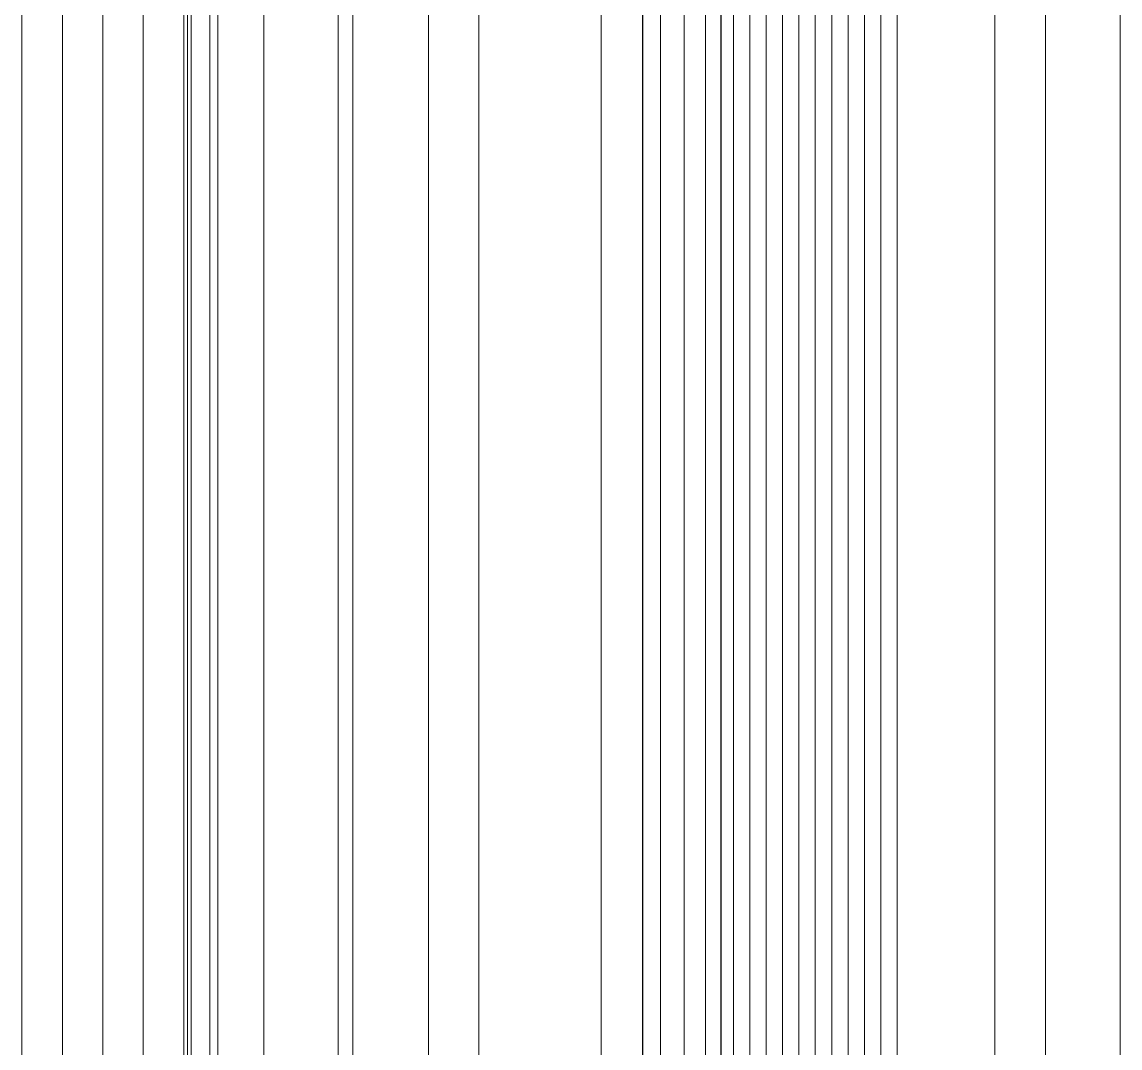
# Model space of a CAD drawing. Header units: millimetres. Extents: x 107797 to 108294, y 9317 to 9593.
# Drawn here: x 107982.68 to 108004.53, y 9367.41 to 9387.81 of the extents above; entities that cross this region are included whole.
import ezdxf

# ---------------------------------------------------------------- set-up
doc = ezdxf.new("R2010")
doc.units = ezdxf.units.MM
doc.linetypes.add('DASHED', pattern=[0])
doc.layers.add('PUNCH', color=2, linetype='Continuous')

msp = doc.modelspace()

# ---------------------------------------------------------------- linework, layer by layer
at = {"layer": 'PUNCH', "color": 11, "linetype": 'DASHED', "lineweight": 13}
for p, q in [((107982.684, 9428.615), (107982.684, 9347.718)), ((107983.488, 9428.615), (107983.488, 9347.718)), ((107984.292, 9428.615), (107984.292, 9347.718)), ((107985.096, 9428.615), (107985.096, 9347.718)), ((108000.096, 9428.615), (108000.096, 9347.549))]:
    msp.add_line(p, q, dxfattribs=at)
at = {"layer": 'PUNCH', "color": 155, "linetype": 'Continuous', "lineweight": 13}
for p, q in [((107985.901, 9428.615), (107985.901, 9347.718)), ((107985.975, 9428.615), (107985.975, 9347.72)), ((107986.049, 9428.615), (107986.049, 9347.726)), ((107986.421, 9428.615), (107986.421, 9347.748)), ((107987.498, 9428.615), (107987.498, 9347.538)), ((107988.976, 9428.615), (107988.976, 9347.54)), ((107989.269, 9428.615), (107989.269, 9347.54)), ((107991.769, 9428.615), (107991.769, 9347.587)), ((107996.278, 9428.615), (107996.278, 9347.546)), ((107996.59, 9428.615), (107996.59, 9347.545)), ((107996.839, 9428.615), (107996.839, 9347.546))]:
    msp.add_line(p, q, dxfattribs=at)
at = {"layer": 'PUNCH', "color": 155, "linetype": 'DASHED', "lineweight": 13}
for p, q in [((107985.975, 9428.615), (107985.975, 9347.72)), ((107986.049, 9428.615), (107986.049, 9347.726)), ((107987.498, 9428.615), (107987.498, 9347.538)), ((107988.976, 9428.615), (107988.976, 9347.538)), ((107989.269, 9428.615), (107989.269, 9347.538)), ((107991.769, 9428.615), (107991.769, 9347.586)), ((107995.86, 9428.615), (107995.86, 9347.545)), ((107996.28, 9428.615), (107996.28, 9347.545)), ((107996.589, 9428.615), (107996.589, 9347.545)), ((107996.84, 9428.615), (107996.84, 9347.545)), ((108003.042, 9428.615), (108003.042, 9347.576)), ((108004.527, 9428.615), (108004.527, 9347.576))]:
    msp.add_line(p, q, dxfattribs=at)
at = {"layer": 'PUNCH', "color": 11, "linetype": 'Continuous', "lineweight": 13}
for p, q in [((107986.578, 9428.615), (107986.578, 9347.7)), ((107990.769, 9428.615), (107990.769, 9347.604)), ((107994.205, 9428.615), (107994.205, 9347.547)), ((107995.385, 9428.615), (107995.385, 9347.546)), ((107997.163, 9428.615), (107997.163, 9347.544)), ((107997.488, 9428.615), (107997.488, 9347.543)), ((107997.813, 9428.615), (107997.813, 9347.542)), ((107998.139, 9428.615), (107998.139, 9347.542)), ((107998.465, 9428.615), (107998.465, 9347.543)), ((107998.792, 9428.615), (107998.792, 9347.543)), ((107999.118, 9428.615), (107999.118, 9347.544)), ((107999.445, 9428.615), (107999.445, 9347.545)), ((107999.771, 9428.615), (107999.771, 9347.546)), ((108000.096, 9428.615), (108000.096, 9347.55)), ((108002.037, 9428.615), (108002.037, 9347.575))]:
    msp.add_line(p, q, dxfattribs=at)
at = {"layer": 'PUNCH', "color": 155, "linetype": 'DASHED', "lineweight": 13}
msp.add_open_spline([(107985.901, 9347.718), (107985.901, 9428.615)], degree=1, dxfattribs=at)
at = {"layer": 'PUNCH', "color": 11, "linetype": 'DASHED', "lineweight": 13}
msp.add_open_spline([(107995.026, 9347.545), (107995.026, 9364.502), (107995.026, 9381.459), (107995.026, 9428.615)], degree=3, dxfattribs=at)
at = {"layer": 'PUNCH', "color": 11, "linetype": 'Continuous', "lineweight": 13}
msp.add_open_spline([(107995.032, 9347.546), (107995.032, 9364.503), (107995.032, 9381.459), (107995.032, 9428.615)], degree=3, dxfattribs=at)

doc.saveas('drawing.dxf')
